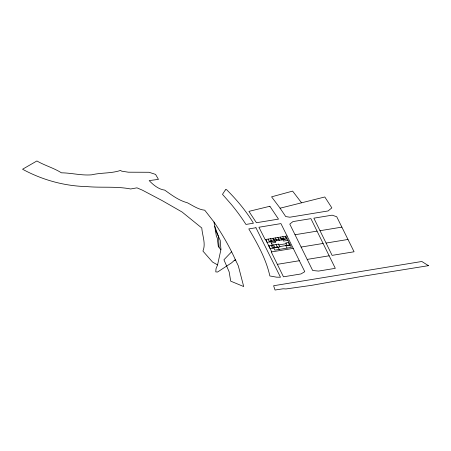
<?xml version="1.0" encoding="UTF-8"?>
<svg xmlns="http://www.w3.org/2000/svg" width="451" height="451" viewBox="0 0 451 451"><rect width="100%" height="100%" fill="white"/><g stroke="black" fill="none" stroke-linecap="round" stroke-linejoin="round"><path stroke-width="0.68" d="M217.568 264.917L220.951 249.504L220.195 240.27L215.257 229.508L214 222.05L204.748 210.205C198.384 209.574 192.898 205.633 187.34 202.753C178.743 200.481 171.848 195.17 164.733 190.125C158.639 189.358 153.312 184.978 149.185 180.609L158.459 179.374L155.578 174.396L149.033 172.271L128.298 172.197L121.601 171.143L120.564 170.416C111.267 173.596 101.238 172.519 91.666 174.825C81.524 175.698 71.529 172.913 61.437 172.818C53.675 167.902 44.784 165.562 36.903 160.968L22.55 169.232C42.298 179.966 64.487 186.122 86.981 186.596C101.565 187.937 116.189 186.139 130.683 188.98L136.952 187.841L142.33 190.13L162.225 200.639L182.103 212.032L201.794 227.997C202.285 235.54 206.068 243.692 202.933 251.083L212.506 262.02L217.568 264.917L216.018 268.723L215.775 271.897L217.562 272.032L231.543 262.882L235.304 259.573C229.39 246.421 222.123 233.962 214 222.05M231.538 251.855L223.927 259.782L229.153 271.863L230.715 281.159L243.703 286.554L238.32 265.859L235.304 259.573M280.094 208.193L324.805 196.974L331.851 207.872L328.091 210.95L289.869 217.213L285.72 216.565L279.705 207.64L271.57 196.839L292.62 191.111L301.556 202.809M287.084 236.003L265.182 239.588L258.919 227.242L280.945 223.6L304.786 271.694L300.952 273.949L283.47 276.813L271.265 251.974L293.223 248.377M295.027 234.734L312.673 270.51L318.519 271.079L335.307 268.334L310.919 218.645L292.981 221.582L289.773 224.091L295.027 234.734L317.047 231.126M320.013 230.709L341.875 227.124M271.35 243.078L275.747 242.362L274.512 239.847M287.969 240.355L283.572 241.076L282.337 238.562M278.887 244.893L286.222 243.692M273.571 247.599L277.968 246.877L279.203 249.392M279.721 246.59L290.19 244.876M301.11 247.058L323.096 243.455M326.073 243.055L347.98 239.464L354.074 251.771L332.116 255.367L313.851 218.166L332.128 215.166L336.728 216.739L347.98 239.464M277.348 264.331L299.34 260.723M307.187 259.398L329.151 255.802M234.12 260.374L235.811 260.622M220.849 249.826L218.295 246.28L217.252 238.083L216.328 235.879L215.257 229.508M285.229 236.307L286.616 239.126L267.06 242.334L265.673 239.509L271.756 251.895M282.788 236.707L284.175 239.532M285.793 245.592L287.028 248.112M280.342 237.108L281.728 239.932M277.895 237.508L279.282 240.332M275.454 237.908L276.841 240.733M273.007 238.308L274.394 241.133M276.057 244.521L277.444 247.34M270.561 238.709L271.947 241.533M273.616 244.921L275.003 247.74M268.12 239.109L269.506 241.933M271.169 245.321L272.556 248.14M214.704 226.216L218.577 236.747L219.028 247.295M225.415 189.865L222.49 194.336L231.374 204.478A400.68 231.329 0 0 1 243.636 220.9L245.964 224.435L253.428 223.217C246.043 210.797 236.634 199.731 226.458 189.527L225.415 189.865M269.873 206.259L248.918 211.367L256.41 222.732L278.509 219.118L269.873 206.259M428.45 265.662L361.493 276.463L311.596 285.348L286.013 288.944L283.065 288.798L275.037 290.032L273.61 285.742L421.832 261.49L428.45 265.662M255.942 227.732L248.789 228.911C257.527 243.732 266.084 259.015 269.861 275.961L276.581 277.168L280.488 277.23L255.942 227.732M286.735 237.84L270.115 240.563L274.806 250.113L291.425 247.39L286.735 237.84M278.504 244.121L268.723 245.722L270.11 248.546L279.891 246.939L278.504 244.121M288.285 242.514L285.838 242.914L287.225 245.739L289.672 245.338L288.285 242.514"/></g></svg>
